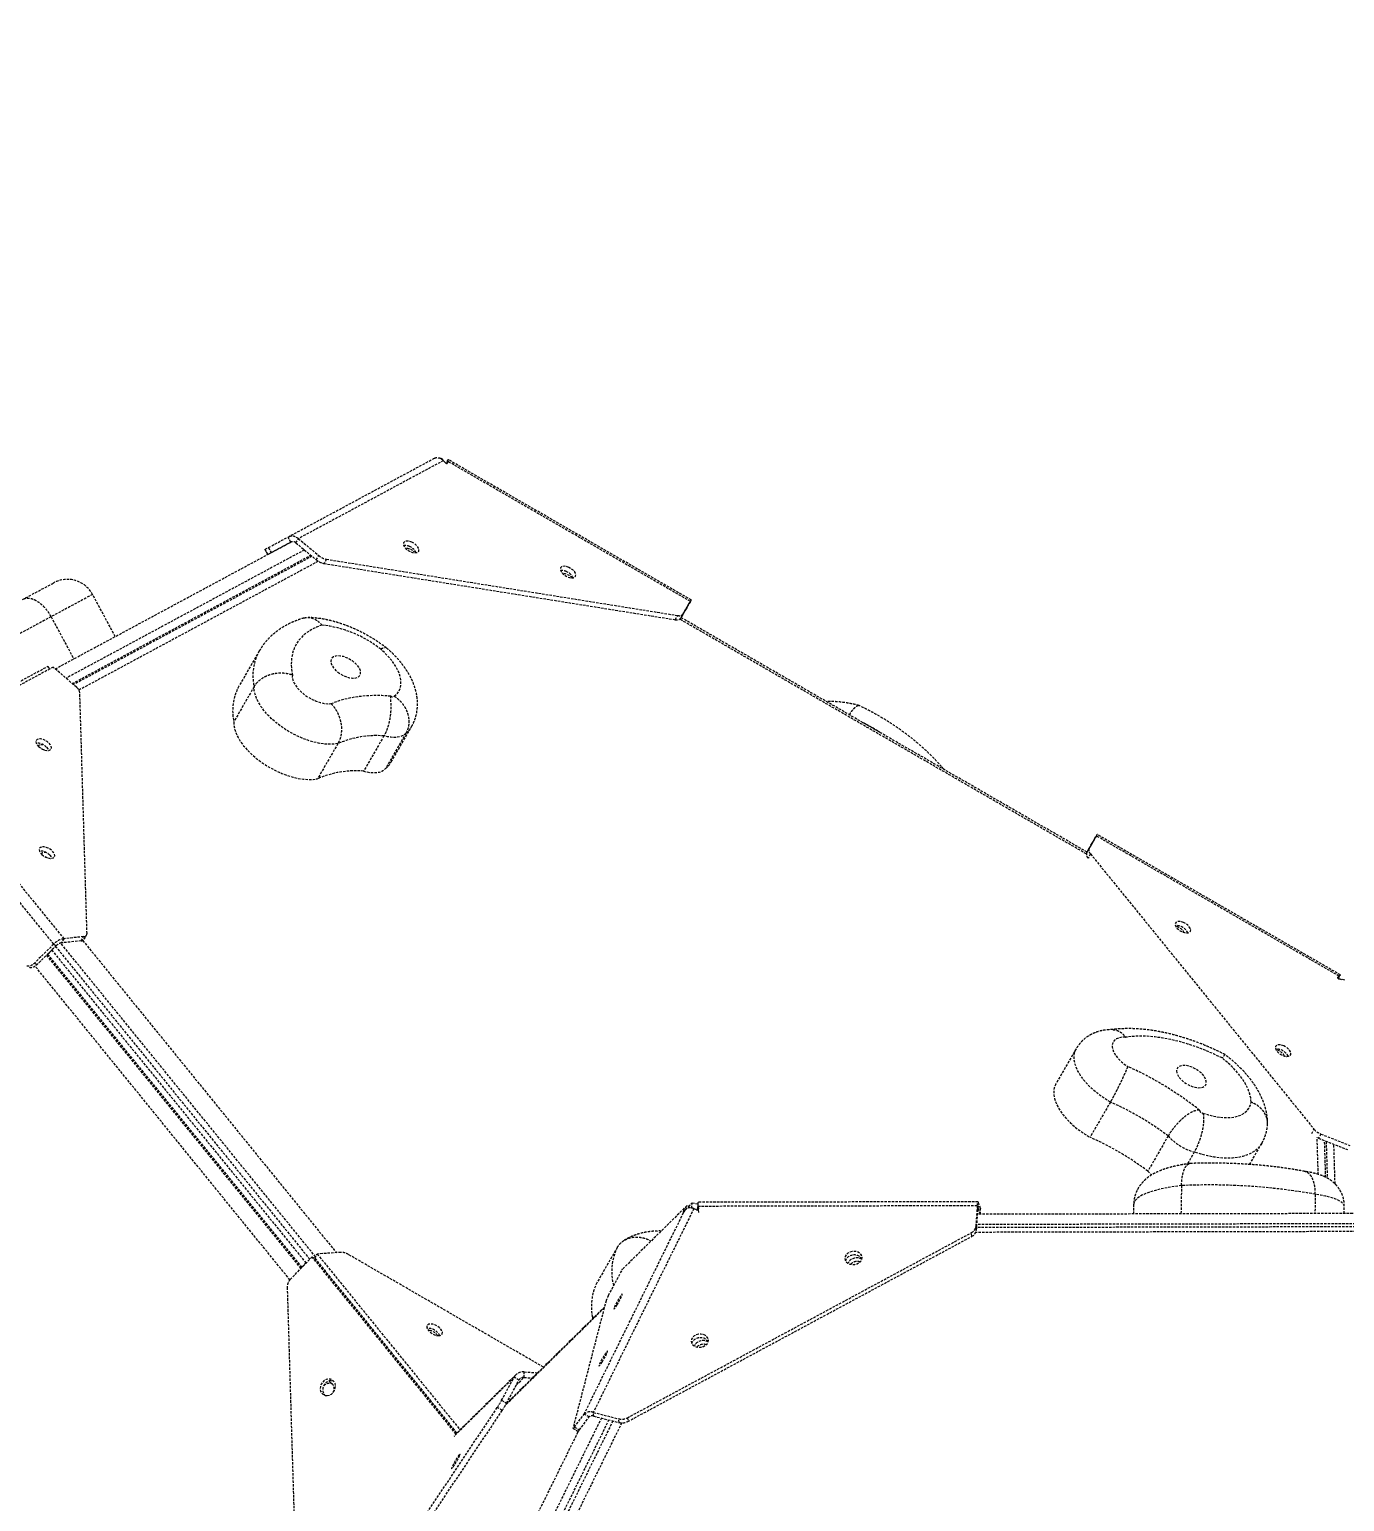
# Model space of a CAD drawing. Header units: millimetres. Extents: x -5934 to 4978, y -3536 to 3518.
# Drawn here: x 1272 to 1960, y 686 to 1455 of the extents above; entities that cross this region are included whole.
import ezdxf

# ---------------------------------------------------------------- set-up
doc = ezdxf.new("R2010")
doc.units = ezdxf.units.MM
doc.linetypes.add('HIDDEN', pattern=[1.905, 1.27, -0.635])
for name, color, linetype in [('DIKOM_ОБЪЕКТ', 7, 'Continuous'), ('DIKOM_РАЗМЕР_ЗОНА', 7, 'Continuous'), ('DIKOM_РАЗМЕР_ОБЪЕКТА', 7, 'Continuous')]:
    doc.layers.add(name, color=color, linetype=linetype)
doc.styles.add('style1', font='arialbd.ttf', dxfattribs={"width": 0.8})
doc.dimstyles.new('1-50', dxfattribs={"dimtxt": 300, "dimasz": 200, "dimexe": 100, "dimexo": 0, "dimgap": 100, "dimtad": 1, "dimtxsty": 'style1', "dimcen": 200, "dimclrd": 7, "dimclre": 7, "dimclrt": 7, "dimadec": 1, "dimazin": 2, "dimtfac": 1, "dimtmove": 0, "dimatfit": 2, "dimfxl": 0, "dimlwd": 25, "dimlwe": 18, "dimarcsym": 0})

# ---------------------------------------------------------------- blocks, each defined once
blk = doc.blocks.new('*D1')
at = {"layer": 'Defpoints', "color": 0, "transparency": 16777216}
for p in [(-1315.67, 1399.62), (-2761.53, -516.72), (2199.14, -516.72)]:
    blk.add_point(p, dxfattribs=at)
at = {"layer": 'DIKOM_РАЗМЕР_ОБЪЕКТА', "color": 7, "lineweight": 18, "transparency": 16777216}
for p, q in [((-1315.67, 1399.62), (-2861.53, 1399.62)), ((2199.14, -516.72), (-2861.53, -516.72))]:
    blk.add_line(p, q, dxfattribs=at)
at = {"layer": 'DIKOM_РАЗМЕР_ОБЪЕКТА', "color": 7, "lineweight": 25, "transparency": 16777216}
blk.add_line((-2761.53, 1199.62), (-2761.53, -316.72), dxfattribs=at)
at = {"layer": 'DIKOM_РАЗМЕР_ОБЪЕКТА', "color": 7, "transparency": 16777216}
for points in [[(-2794.86, 1199.62), (-2728.19, 1199.62), (-2761.53, 1399.62)], [(-2794.86, -316.72), (-2728.19, -316.72), (-2761.53, -516.72)]]:
    blk.add_solid(points, dxfattribs=at)
at = {"layer": 'DIKOM_РАЗМЕР_ОБЪЕКТА', "color": 7, "transparency": 16777216, "insert": (-3129.58, 684.6), "char_height": 300, "attachment_point": 5, "rotation": 90, "style": 'style1'}
blk.add_mtext('{\\fArial|b0|i0|c204|p34;\\H1.75x;1950}', dxfattribs=at)
blk = doc.blocks.new('*D2')
at = {"layer": 'Defpoints', "color": 0, "transparency": 16777216}
for p in [(-2311.07, 3518.49), (-5291.95, -2644.37), (2643.33, -2644.37)]:
    blk.add_point(p, dxfattribs=at)
at = {"layer": 'DIKOM_РАЗМЕР_ЗОНА', "color": 7, "lineweight": 18, "transparency": 16777216}
for p, q in [((-2311.07, 3518.49), (-5391.95, 3518.49)), ((2643.33, -2644.37), (-5391.95, -2644.37))]:
    blk.add_line(p, q, dxfattribs=at)
at = {"layer": 'DIKOM_РАЗМЕР_ЗОНА', "color": 7, "lineweight": 25, "transparency": 16777216}
blk.add_line((-5291.95, 3318.49), (-5291.95, -2444.37), dxfattribs=at)
at = {"layer": 'DIKOM_РАЗМЕР_ЗОНА', "color": 7, "transparency": 16777216}
for points in [[(-5325.28, 3318.49), (-5258.61, 3318.49), (-5291.95, 3518.49)], [(-5325.28, -2444.37), (-5258.61, -2444.37), (-5291.95, -2644.37)]]:
    blk.add_solid(points, dxfattribs=at)
at = {"layer": 'DIKOM_РАЗМЕР_ЗОНА', "color": 7, "transparency": 16777216, "insert": (-5660, 631.36), "char_height": 300, "attachment_point": 5, "rotation": 90, "style": 'style1'}
blk.add_mtext('{\\fArial|b0|i0|c204|p34;\\H1.75x;6150}', dxfattribs=at)
blk = doc.blocks.new('*D3')
at = {"layer": 'Defpoints', "color": 0, "transparency": 16777216}
for p in [(-4645.22, 715.38), (4976.69, 143.64), (4976.69, -3436.45)]:
    blk.add_point(p, dxfattribs=at)
at = {"layer": 'DIKOM_РАЗМЕР_ЗОНА', "color": 7, "lineweight": 18, "transparency": 16777216}
for p, q in [((-4645.22, 715.38), (-4645.22, -3536.45)), ((4976.69, 143.64), (4976.69, -3536.45))]:
    blk.add_line(p, q, dxfattribs=at)
at = {"layer": 'DIKOM_РАЗМЕР_ЗОНА', "color": 7, "lineweight": 25, "transparency": 16777216}
blk.add_line((-4445.22, -3436.45), (4776.69, -3436.45), dxfattribs=at)
at = {"layer": 'DIKOM_РАЗМЕР_ЗОНА', "color": 7, "transparency": 16777216}
for points in [[(-4445.22, -3403.11), (-4445.22, -3469.78), (-4645.22, -3436.45)], [(4776.69, -3403.11), (4776.69, -3469.78), (4976.69, -3436.45)]]:
    blk.add_solid(points, dxfattribs=at)
at = {"layer": 'DIKOM_РАЗМЕР_ЗОНА', "color": 7, "transparency": 16777216, "insert": (87.74, -3068.4), "char_height": 300, "attachment_point": 5, "style": 'style1'}
blk.add_mtext('{\\fArial|b0|i0|c204|p34;\\H1.75x;9600}', dxfattribs=at)

msp = doc.modelspace()

# ---------------------------------------------------------------- linework, layer by layer
at = {"layer": 'DIKOM_ОБЪЕКТ', "color": 7, "linetype": 'HIDDEN', "lineweight": 15}
for p, q in [((1407.274, 1189.92), (1483.136, 1230.734)), ((1488.531, 1229.87), (1412.669, 1189.056)), ((1483.137, 1230.734), (1484.602, 1231.522)), ((1484.754, 1231.24), (1484.602, 1231.522)), ((1487.037, 1230.889), (1487.385, 1231.077)), ((1487.234, 1230.815), (1487.385, 1231.077)), ((1487.385, 1231.077), (1488.531, 1229.871)), ((1489.542, 1228.807), (1488.531, 1229.87)), ((1490.977, 1230.436), (1489.888, 1228.55)), ((1490.171, 1228.431), (1490.793, 1229.508)), ((1490.555, 1228.46), (1490.652, 1228.629)), ((1490.793, 1229.508), (1490.652, 1228.629)), ((1617.711, 1156.226), (1490.793, 1229.508)), ((1618.16, 1157.002), (1490.957, 1230.448)), ((1285.506, 1120.979), (1408.916, 1187.38)), ((1397.058, 1184.422), (1407.274, 1189.92)), ((1398.479, 1181.78), (1408.696, 1187.278)), ((1408.696, 1187.278), (1407.274, 1189.92)), ((1411.393, 1186.846), (1412.669, 1189.056)), ((1411.393, 1186.846), (1422.039, 1178.009)), ((1412.669, 1189.056), (1423.315, 1180.219)), ((1415.839, 1183.156), (1291.177, 1116.081)), ((1294.417, 1113.282), (1419.159, 1180.4)), ((1419.814, 1179.856), (1295.056, 1112.73)), ((1396.665, 1180.803), (1395.243, 1183.445)), ((1395.249, 1183.433), (1395.243, 1183.445)), ((1395.249, 1183.433), (1396.67, 1180.791)), ((1396.67, 1180.791), (1396.665, 1180.803)), ((1397.058, 1184.422), (1398.479, 1181.78)), ((1422.039, 1178.009), (1423.315, 1180.219)), ((1427.385, 1178.301), (1426.109, 1176.091)), ((1427.385, 1178.301), (1611.093, 1148.887)), ((1423.119, 1177.241), (1297.906, 1109.87)), ((1426.109, 1176.091), (1609.817, 1146.677)), ((1316.904, 1137.873), (1305.059, 1159.888)), ((1617.711, 1156.226), (1613.941, 1149.698)), ((1613.942, 1149.696), (1617.712, 1156.226)), ((1617.711, 1156.226), (1616.436, 1154.016)), ((1617.712, 1156.226), (1616.436, 1154.016)), ((1283.359, 1148.212), (1295.204, 1126.197)), ((1609.817, 1146.677), (1611.093, 1148.887)), ((1616.436, 1154.016), (1612.665, 1147.488)), ((1613.941, 1149.698), (1612.665, 1147.488)), ((1825.211, 1025.184), (1612.843, 1147.795)), ((1612.844, 1147.794), (1616.436, 1154.016)), ((1612.844, 1147.794), (1613.942, 1149.696)), ((1824.84, 1024.191), (1612.168, 1146.977)), ((1392.218, 1130.32), (1381.584, 1111.903)), ((1205.608, 1081.394), (1281.69, 1122.317)), ((1284.473, 1121.871), (1208.391, 1080.948)), ((1281.69, 1122.317), (1282.501, 1120.81)), ((1296.555, 1111.435), (1284.473, 1121.871)), ((1389.529, 1111.649), (1378.896, 1093.232)), ((1302.13, 982.631), (1298.365, 1108.475)), ((1457.461, 1085.926), (1446.828, 1067.509)), ((1468.934, 1087.273), (1458.301, 1068.856)), ((1461.23, 1072.291), (1471.864, 1090.708)), ((1209.957, 1078.388), (1289.987, 979.878)), ((1277.061, 1081.061), (1276.556, 1080.618)), ((1433.367, 1081.91), (1422.734, 1063.493)), ((1284.703, 977.035), (1204.672, 1075.545)), ((1830.079, 1033.616), (1826.309, 1027.087)), ((1826.31, 1027.086), (1830.079, 1033.616)), ((1830.079, 1033.616), (1828.803, 1031.406)), ((1830.079, 1033.616), (1828.803, 1031.406)), ((1956.999, 960.336), (1830.079, 1033.616)), ((1957.731, 960.948), (1830.528, 1034.392)), ((1278.753, 1024.659), (1278.246, 1024.214)), ((1825.034, 1024.876), (1828.803, 1031.406)), ((1825.034, 1024.876), (1826.31, 1027.086)), ((1828.803, 1031.406), (1825.211, 1025.184)), ((1826.309, 1027.087), (1825.211, 1025.184)), ((1827.031, 1024.213), (1825.755, 1022.003)), ((1827.031, 1024.213), (1944.004, 880.234)), ((1828.803, 1031.406), (1828.804, 1031.406)), ((1289.987, 979.878), (1288.711, 977.668)), ((1299.06, 978.735), (1288.711, 977.668)), ((1300.337, 980.945), (1289.987, 979.878)), ((1299.06, 978.735), (1300.337, 980.945)), ((1299.911, 978.95), (1432.57, 815.683)), ((1300.66, 979.595), (1301.936, 981.805)), ((1284.703, 977.035), (1274.619, 967.11)), ((1286.069, 976.247), (1275.985, 966.321)), ((1280.924, 971.182), (1413.994, 807.409)), ((1414.517, 807.955), (1281.461, 971.711)), ((1281.55, 971.798), (1283.712, 973.925)), ((1414.604, 808.046), (1281.55, 971.799)), ((1283.711, 973.926), (1416.707, 810.244)), ((1284.703, 977.035), (1286.069, 976.247)), ((1285.68, 975.864), (1418.623, 812.247)), ((1421.707, 813.493), (1288.36, 977.607)), ((1274.619, 967.11), (1275.985, 966.321)), ((1408.291, 801.442), (1274.965, 965.53)), ((1956.21, 959.606), (1956.308, 959.775)), ((1956.308, 959.775), (1956.999, 960.336)), ((1956.373, 959.251), (1956.999, 960.336)), ((1956.616, 959.062), (1957.711, 960.96)), ((1957.017, 958.902), (1958.443, 958.559)), ((1957.017, 958.901), (1957.017, 958.902)), ((1960.062, 958.169), (1957.017, 958.901)), ((1819.542, 922.363), (1808.909, 903.946)), ((1837.408, 894.441), (1826.775, 876.024)), ((1942.734, 878.034), (1944.004, 880.234)), ((1947.545, 877.727), (1946.269, 875.517)), ((1947.545, 877.727), (1962.643, 871.807)), ((1867.64, 876.73), (1857.007, 858.313)), ((1910.269, 861.833), (1916.607, 872.811)), ((1946.141, 856.647), (1945.566, 875.841)), ((1946.269, 875.517), (1945.957, 875.646)), ((1946.269, 875.517), (1961.367, 869.598)), ((1950.059, 855.097), (1949.485, 874.257)), ((1950.283, 873.943), (1950.86, 854.694)), ((1954.954, 851.623), (1954.333, 872.356)), ((1881.287, 868.285), (1877.73, 862.124)), ((1874.61, 850.774), (1874.334, 835.973)), ((1615.878, 840.229), (1582.305, 807.163)), ((1614.198, 837.247), (1615.878, 840.229)), ((1617.813, 839.112), (1615.878, 840.229)), ((1616.658, 839.779), (1618.604, 841.695)), ((1618.553, 838.968), (1618.604, 841.695)), ((1618.604, 841.695), (1621.737, 841.303)), ((1621.651, 840.949), (1621.763, 838.722)), ((1621.682, 838.388), (1621.709, 839.797)), ((1767.782, 840.203), (1621.763, 839.9)), ((1621.763, 839.9), (1621.995, 838.693)), ((1621.926, 838.324), (1621.763, 839.9)), ((1768.169, 842.33), (1621.971, 842.027)), ((1767.782, 840.203), (1767.013, 829.251)), ((1767.782, 840.203), (1767.982, 838.267)), ((1768.115, 839.245), (1768.236, 839.245)), ((1768.29, 842.161), (1768.236, 839.245)), ((1769.434, 835.863), (1768.236, 839.245)), ((1769.488, 838.778), (1768.29, 842.161)), ((1849.6, 841.008), (1849.505, 835.921)), ((1944.613, 846.229), (1944.425, 836.122)), ((1959.702, 836.154), (1959.772, 839.938)), ((1562.185, 731.275), (1614.772, 837.823)), ((1619.548, 838.709), (1566.961, 732.161)), ((1614.772, 837.823), (1614.093, 836.844)), ((1614.323, 837.175), (1614.198, 837.247)), ((1620.907, 838.107), (1619.548, 838.709)), ((1619.716, 838.634), (1621.682, 838.388)), ((1622.195, 836.756), (1621.995, 838.693)), ((1767.982, 838.267), (1767.213, 827.314)), ((2011.794, 836.264), (1767.805, 835.747)), ((1769.434, 835.863), (1769.488, 838.778)), ((1769.451, 835.759), (1769.434, 835.863)), ((1769.451, 835.759), (1769.505, 838.674)), ((1769.488, 838.778), (1769.505, 838.674)), ((1584.818, 729.356), (1764.743, 826.157)), ((1585.017, 727.42), (1764.943, 824.22)), ((1764.943, 824.22), (1764.743, 826.157)), ((2011.643, 826.829), (1766.968, 826.31)), ((1767.013, 829.251), (1767.213, 827.314)), ((2011.343, 829.309), (1767.317, 828.792)), ((2011.42, 830.915), (1767.43, 830.399)), ((1579.483, 818.397), (1568.85, 799.98)), ((1408.433, 801.597), (1419.845, 813.524)), ((1416.65, 810.314), (1414.489, 808.186)), ((1495.079, 720.933), (1419.845, 813.524)), ((1419.845, 813.524), (1421.211, 812.735)), ((1495.482, 721.33), (1421.211, 812.735)), ((1421.295, 812.78), (1422.571, 814.991)), ((1421.295, 812.78), (1495.548, 721.396)), ((1434.918, 815.845), (1422.571, 814.991)), ((1422.571, 814.991), (1497.255, 723.076)), ((1540.851, 755.849), (1438.837, 814.75)), ((1700.389, 810.567), (1700.225, 810.164)), ((1574.908, 793.327), (1582.305, 807.163)), ((1406.833, 797.532), (1412.024, 624.285)), ((1572.644, 786.753), (1520.966, 735.881)), ((1572.781, 787.281), (1521.456, 736.757)), ((1573.629, 790.546), (1556.366, 724.082)), ((1619.987, 767.307), (1619.823, 766.905)), ((1525.494, 750.539), (1493.968, 719.503)), ((1526.46, 751.827), (1495.086, 720.941)), ((1519.02, 738.528), (1525.494, 750.539)), ((1521.607, 737.035), (1528.082, 749.045)), ((1528.082, 749.045), (1525.494, 750.539)), ((1526.727, 746.531), (1530.724, 750.466)), ((1530.724, 750.466), (1530.778, 753.382)), ((1530.724, 750.466), (1535.062, 750.15)), ((1530.778, 753.382), (1537.823, 752.868)), ((1436.662, 614.78), (1516.722, 734.677)), ((1439.249, 613.286), (1519.31, 733.183)), ((1519.31, 733.183), (1516.722, 734.677)), ((1519.02, 738.528), (1521.607, 737.035)), ((1566.961, 732.161), (1580.312, 728.805)), ((1567.161, 730.224), (1566.961, 732.161)), ((1571.197, 729.209), (1483.982, 552.487)), ((1487.874, 551.389), (1575.141, 728.218)), ((1577.203, 727.7), (1489.909, 550.815)), ((1581.814, 726.688), (1494.263, 549.285)), ((1556.363, 723.801), (1558.951, 722.307)), ((1557.069, 724.496), (1562.185, 731.275)), ((1557.069, 724.496), (1559.657, 723.002)), ((1559.657, 723.002), (1564.773, 729.781)), ((1564.773, 729.781), (1562.185, 731.275)), ((1567.161, 730.224), (1580.512, 726.868)), ((1580.512, 726.868), (1580.312, 728.805)), ((1584.818, 729.356), (1585.017, 727.42)), ((1475.799, 553.378), (1559.286, 722.547)), ((1494.982, 721.945), (1495.032, 722.031))]:
    msp.add_line(p, q, dxfattribs=at)
at = {"layer": 'DIKOM_ОБЪЕКТ', "color": 7, "linetype": 'HIDDEN', "lineweight": 15, "flags": 128}
for points in [[(1472.065, 1187.187), (1470.907, 1187.595), (1469.811, 1187.772), (1468.866, 1187.703), (1468.148, 1187.393), (1467.716, 1186.868), (1467.604, 1186.17), (1467.822, 1185.356), (1468.352, 1184.492), (1469.15, 1183.647), (1470.154, 1182.89), (1471.28, 1182.283), (1472.438, 1181.875), (1473.534, 1181.698), (1474.479, 1181.767), (1475.197, 1182.077), (1475.629, 1182.602), (1475.741, 1183.3), (1475.523, 1184.114), (1474.993, 1184.978), (1474.194, 1185.823), (1473.191, 1186.579), (1472.065, 1187.187)], [(1395.243, 1183.445), (1395.274, 1183.461), (1395.365, 1183.511), (1395.515, 1183.592), (1395.723, 1183.703), (1395.985, 1183.844), (1396.298, 1184.013), (1396.657, 1184.206), (1397.058, 1184.422)], [(1398.479, 1181.78), (1398.079, 1181.564), (1397.719, 1181.371), (1397.407, 1181.203), (1397.144, 1181.062), (1396.937, 1180.95), (1396.786, 1180.869), (1396.695, 1180.82), (1396.665, 1180.803)], [(1554.159, 1174.042), (1553.001, 1174.451), (1551.905, 1174.628), (1550.96, 1174.558), (1550.242, 1174.249), (1549.81, 1173.724), (1549.698, 1173.026), (1549.916, 1172.212), (1550.446, 1171.347), (1551.245, 1170.503), (1552.248, 1169.746), (1553.374, 1169.139), (1554.532, 1168.73), (1555.628, 1168.554), (1556.573, 1168.623), (1557.291, 1168.932), (1557.723, 1169.457), (1557.835, 1170.155), (1557.617, 1170.969), (1557.087, 1171.834), (1556.289, 1172.678), (1555.286, 1173.435), (1554.159, 1174.042)], [(1268.345, 1157.168), (1271.234, 1158.722), (1273.875, 1160.143), (1276.256, 1161.424), (1278.362, 1162.557), (1280.183, 1163.537), (1281.709, 1164.358), (1282.931, 1165.016), (1283.843, 1165.507), (1284.44, 1165.828), (1284.72, 1165.978), (1284.742, 1165.99)], [(1305.059, 1159.888), (1305.009, 1159.862), (1304.653, 1159.67), (1303.956, 1159.295), (1302.919, 1158.737), (1301.55, 1158), (1299.853, 1157.088), (1297.838, 1156.003), (1295.513, 1154.752), (1292.89, 1153.341), (1289.98, 1151.775), (1286.798, 1150.063), (1283.359, 1148.212)], [(1617.711, 1156.226), (1617.905, 1156.561), (1618.045, 1156.805), (1618.131, 1156.953), (1618.16, 1157.002), (1618.131, 1156.953), (1618.046, 1156.804), (1617.905, 1156.561), (1617.712, 1156.226)], [(1283.359, 1148.212), (1279.785, 1146.29), (1276.07, 1144.291), (1272.245, 1142.233), (1268.34, 1140.131), (1264.385, 1138.004), (1260.412, 1135.866), (1256.453, 1133.736), (1252.54, 1131.63), (1248.703, 1129.566), (1244.973, 1127.559), (1241.381, 1125.626), (1237.953, 1123.782)], [(1616.436, 1154.016), (1616.532, 1154.184), (1616.602, 1154.305), (1616.645, 1154.38), (1616.66, 1154.404), (1616.645, 1154.379), (1616.603, 1154.305), (1616.532, 1154.183), (1616.436, 1154.016)], [(1424.986, 1143.85), (1422.083, 1142.766), (1419.438, 1141.452), (1417.065, 1139.916), (1414.978, 1138.166), (1413.186, 1136.211), (1411.7, 1134.063), (1410.528, 1131.732), (1409.676, 1129.231), (1409.149, 1126.573), (1408.949, 1123.773), (1409.077, 1120.846), (1409.534, 1117.807)], [(1433.38, 1119.262), (1434.799, 1118.275), (1436.33, 1117.437), (1437.907, 1116.784), (1439.469, 1116.343), (1440.949, 1116.13), (1442.288, 1116.156), (1443.431, 1116.419), (1444.33, 1116.908), (1444.95, 1117.604), (1445.265, 1118.477), (1445.262, 1119.492), (1444.941, 1120.608), (1444.315, 1121.778), (1443.41, 1122.956), (1442.263, 1124.091), (1440.92, 1125.14), (1439.438, 1126.057), (1437.876, 1126.806), (1436.298, 1127.356), (1434.77, 1127.685), (1433.353, 1127.778), (1432.106, 1127.633), (1431.079, 1127.255), (1430.315, 1126.66), (1429.845, 1125.871), (1429.689, 1124.922), (1429.852, 1123.851), (1430.328, 1122.702), (1431.097, 1121.523), (1432.129, 1120.36), (1433.38, 1119.262)], [(1462.878, 1106.65), (1464.198, 1107.824), (1465.217, 1109.197), (1465.923, 1110.752), (1466.307, 1112.469), (1466.363, 1114.328), (1466.091, 1116.304), (1465.496, 1118.373), (1464.583, 1120.509), (1463.364, 1122.685), (1461.855, 1124.874), (1460.075, 1127.048), (1458.046, 1129.181), (1455.793, 1131.245)], [(1409.534, 1117.807), (1409.505, 1116.471), (1409.822, 1115.019), (1410.477, 1113.49), (1411.452, 1111.925), (1412.719, 1110.367), (1414.245, 1108.859), (1415.987, 1107.443), (1417.898, 1106.157), (1419.926, 1105.037), (1422.014, 1104.112), (1424.107, 1103.408), (1426.145, 1102.946), (1428.074, 1102.736), (1429.841, 1102.786)], [(1433.367, 1081.91), (1431.098, 1081.602), (1428.641, 1081.536), (1426.025, 1081.712), (1423.282, 1082.127), (1420.447, 1082.776), (1417.555, 1083.652), (1414.64, 1084.744), (1411.739, 1086.038), (1408.888, 1087.518), (1406.121, 1089.166), (1403.474, 1090.962), (1400.979, 1092.884), (1398.665, 1094.907), (1396.563, 1097.007), (1394.697, 1099.159), (1393.092, 1101.334), (1391.766, 1103.508), (1390.736, 1105.652), (1390.014, 1107.741), (1389.61, 1109.748), (1389.529, 1111.649)], [(1429.841, 1102.786), (1433.026, 1104.056), (1436.435, 1105.115), (1440.055, 1105.96), (1443.875, 1106.588), (1447.879, 1106.997), (1452.056, 1107.184), (1456.389, 1107.15), (1460.865, 1106.894)], [(1460.865, 1106.894), (1461.147, 1106.679), (1461.463, 1106.502), (1461.791, 1106.374), (1462.109, 1106.306), (1462.394, 1106.301), (1462.627, 1106.36), (1462.792, 1106.479), (1462.878, 1106.65)], [(1378.896, 1093.232), (1378.977, 1091.331), (1379.381, 1089.324), (1380.102, 1087.235), (1381.133, 1085.091), (1382.459, 1082.917), (1384.064, 1080.741), (1385.93, 1078.59), (1388.032, 1076.49), (1390.345, 1074.466), (1392.841, 1072.545), (1395.488, 1070.749), (1398.255, 1069.101), (1401.106, 1067.621), (1404.007, 1066.327), (1406.921, 1065.235), (1409.814, 1064.359), (1412.649, 1063.709), (1415.392, 1063.294), (1418.008, 1063.119), (1420.465, 1063.185), (1422.734, 1063.493)], [(1468.934, 1087.273), (1468.09, 1086.504), (1467.036, 1085.894), (1465.789, 1085.453), (1464.369, 1085.187), (1462.799, 1085.102), (1461.106, 1085.198), (1459.317, 1085.474), (1457.461, 1085.926)], [(1276.792, 1080.381), (1277.761, 1079.602), (1278.869, 1078.96), (1280.028, 1078.509), (1281.144, 1078.284), (1282.126, 1078.304), (1282.894, 1078.567), (1283.387, 1079.051), (1283.565, 1079.719), (1283.412, 1080.515), (1282.942, 1081.375), (1282.192, 1082.229), (1281.224, 1083.008), (1280.116, 1083.65), (1278.956, 1084.102), (1277.841, 1084.327), (1276.859, 1084.307), (1276.09, 1084.044), (1275.597, 1083.559), (1275.42, 1082.892), (1275.573, 1082.096), (1276.043, 1081.236), (1276.792, 1080.381)], [(1278.672, 1079.059), (1279.211, 1078.89), (1280.153, 1078.473)], [(1280.916, 1080.019), (1281.666, 1079.165), (1282.133, 1078.313)], [(1446.828, 1067.509), (1448.684, 1067.057), (1450.473, 1066.781), (1452.166, 1066.684), (1453.735, 1066.77), (1455.156, 1067.035), (1456.403, 1067.477), (1457.457, 1068.087), (1458.301, 1068.856)], [(1828.803, 1031.406), (1828.9, 1031.573), (1828.97, 1031.695), (1829.013, 1031.769), (1829.028, 1031.794), (1829.013, 1031.769), (1828.97, 1031.695), (1828.9, 1031.573), (1828.803, 1031.406)], [(1830.079, 1033.616), (1830.273, 1033.95), (1830.413, 1034.194), (1830.499, 1034.342), (1830.528, 1034.392), (1830.499, 1034.342), (1830.413, 1034.194), (1830.273, 1033.95), (1830.079, 1033.616)], [(1278.48, 1023.981), (1279.448, 1023.201), (1280.557, 1022.56), (1281.716, 1022.108), (1282.831, 1021.883), (1283.813, 1021.903), (1284.582, 1022.166), (1285.075, 1022.651), (1285.252, 1023.318), (1285.099, 1024.114), (1284.629, 1024.974), (1283.88, 1025.828), (1282.912, 1026.608), (1281.803, 1027.249), (1280.644, 1027.701), (1279.528, 1027.926), (1278.546, 1027.906), (1277.778, 1027.643), (1277.285, 1027.158), (1277.107, 1026.491), (1277.26, 1025.695), (1277.73, 1024.835), (1278.48, 1023.981)], [(1280.361, 1022.657), (1280.904, 1022.487), (1281.843, 1022.072)], [(1282.604, 1023.618), (1283.353, 1022.764), (1283.823, 1021.905)], [(1875.746, 988.368), (1874.588, 988.777), (1873.492, 988.954), (1872.547, 988.884), (1871.829, 988.575), (1871.397, 988.049), (1871.285, 987.351), (1871.503, 986.537), (1872.033, 985.673), (1872.832, 984.828), (1873.835, 984.071), (1874.961, 983.464), (1876.119, 983.056), (1877.215, 982.879), (1878.16, 982.948), (1878.878, 983.258), (1879.31, 983.783), (1879.422, 984.481), (1879.204, 985.295), (1878.674, 986.16), (1877.875, 987.005), (1876.872, 987.761), (1875.746, 988.368)], [(1845.418, 928.353), (1843.622, 928.345), (1842.028, 928.079), (1840.682, 927.561), (1839.619, 926.807), (1838.869, 925.837), (1838.452, 924.677), (1838.38, 923.359), (1838.655, 921.919), (1839.269, 920.397), (1840.205, 918.834), (1841.438, 917.273), (1842.934, 915.757), (1844.652, 914.327), (1846.545, 913.023)], [(1895.857, 917.508), (1891.42, 919.629), (1886.946, 921.554), (1882.46, 923.273), (1877.985, 924.777), (1873.547, 926.058), (1869.167, 927.108), (1864.871, 927.923), (1860.681, 928.498), (1856.619, 928.829), (1852.707, 928.915), (1848.967, 928.756), (1845.418, 928.353)], [(1928.171, 923.84), (1927.013, 924.248), (1925.917, 924.425), (1924.972, 924.356), (1924.254, 924.046), (1923.822, 923.521), (1923.71, 922.823), (1923.928, 922.009), (1924.458, 921.144), (1925.256, 920.299), (1926.26, 919.543), (1927.386, 918.936), (1928.544, 918.527), (1929.64, 918.35), (1930.585, 918.42), (1931.303, 918.73), (1931.735, 919.255), (1931.846, 919.953), (1931.629, 920.767), (1931.099, 921.631), (1930.3, 922.476), (1929.297, 923.233), (1928.171, 923.84)], [(1837.408, 894.441), (1834.656, 896.11), (1832.027, 897.923), (1829.553, 899.86), (1827.266, 901.895), (1825.194, 904.003), (1823.361, 906.159), (1821.791, 908.336), (1820.503, 910.507), (1819.513, 912.646), (1818.834, 914.725), (1818.472, 916.72), (1818.433, 918.606), (1818.718, 920.359), (1819.323, 921.958), (1819.536, 922.352)], [(1911.038, 894.476), (1910.829, 896.614), (1910.301, 898.851), (1909.46, 901.164), (1908.313, 903.53), (1906.872, 905.925), (1905.152, 908.326), (1903.169, 910.708), (1900.944, 913.048), (1898.499, 915.323), (1895.857, 917.508)], [(1872.005, 910.77), (1872.166, 909.7), (1872.64, 908.551), (1873.408, 907.371), (1874.438, 906.208), (1875.689, 905.11), (1877.107, 904.122), (1878.637, 903.283), (1880.215, 902.629), (1881.776, 902.187), (1883.257, 901.973), (1884.597, 901.998), (1885.741, 902.259), (1886.642, 902.747), (1887.264, 903.442), (1887.581, 904.314), (1887.579, 905.328), (1887.26, 906.444), (1886.635, 907.614), (1885.732, 908.791), (1884.586, 909.928), (1883.244, 910.976), (1881.762, 911.894), (1880.201, 912.644), (1878.623, 913.196), (1877.094, 913.525), (1875.676, 913.62), (1874.428, 913.477), (1873.4, 913.1), (1872.635, 912.506), (1872.163, 911.718), (1872.005, 910.77)], [(1808.909, 903.946), (1808.69, 903.54), (1808.085, 901.941), (1807.8, 900.188), (1807.839, 898.303), (1808.2, 896.308), (1808.88, 894.229), (1809.87, 892.09), (1811.158, 889.919), (1812.728, 887.742), (1814.561, 885.586), (1816.633, 883.477), (1818.92, 881.443), (1821.394, 879.506), (1824.023, 877.692), (1826.775, 876.024)], [(1885.823, 888.704), (1888.741, 887.755), (1891.612, 887.032), (1894.399, 886.544), (1897.068, 886.299), (1899.585, 886.298), (1901.919, 886.542), (1904.04, 887.027), (1905.922, 887.748), (1907.541, 888.696), (1908.877, 889.858), (1909.913, 891.221), (1910.637, 892.767), (1911.038, 894.476)], [(1916.61, 872.816), (1916.121, 872.038), (1914.799, 870.415), (1913.185, 868.988), (1911.292, 867.769), (1909.134, 866.769), (1906.73, 865.994), (1904.099, 865.452), (1901.262, 865.146), (1898.241, 865.08), (1895.062, 865.253), (1891.75, 865.664), (1888.332, 866.31), (1884.834, 867.187), (1881.287, 868.285)], [(1857.007, 858.313), (1858.328, 856.933), (1858.966, 856.337)], [(1874.61, 850.774), (1870.822, 850.265), (1867.269, 849.674), (1863.977, 849.007), (1860.973, 848.268), (1858.281, 847.464), (1855.922, 846.602), (1853.916, 845.687), (1852.278, 844.727), (1851.021, 843.73), (1850.156, 842.705), (1849.688, 841.658), (1849.6, 841.008)], [(1767.782, 840.203), (1767.83, 840.798), (1767.885, 841.308), (1767.946, 841.722), (1768.011, 842.034), (1768.079, 842.236), (1768.149, 842.326), (1768.22, 842.3), (1768.29, 842.161)], [(1767.982, 838.267), (1768.006, 838.564), (1768.033, 838.819), (1768.063, 839.026), (1768.096, 839.182), (1768.13, 839.283), (1768.165, 839.328), (1768.201, 839.315), (1768.236, 839.245)], [(1959.772, 839.938), (1959.694, 840.469), (1959.28, 841.228), (1958.515, 841.977), (1957.407, 842.708), (1955.971, 843.411), (1954.225, 844.078), (1952.189, 844.7), (1949.889, 845.271), (1947.353, 845.783), (1944.613, 846.229)], [(1702.406, 816.32), (1701.18, 815.99), (1700.106, 815.415), (1699.271, 814.639), (1698.742, 813.727), (1698.562, 812.753), (1698.746, 811.794), (1699.279, 810.929), (1700.117, 810.228), (1701.194, 809.748), (1702.421, 809.528), (1703.699, 809.584), (1704.924, 809.914), (1705.998, 810.49), (1706.833, 811.265), (1707.362, 812.177), (1707.542, 813.152), (1707.358, 814.11), (1706.825, 814.975), (1705.987, 815.676), (1704.91, 816.156), (1703.684, 816.377), (1702.406, 816.32)], [(1579.26, 788.311), (1579.902, 789.359), (1580.543, 790.468), (1581.13, 791.549), (1581.616, 792.514), (1581.961, 793.285), (1582.137, 793.8), (1582.131, 794.017), (1581.942, 793.918), (1581.587, 793.511), (1581.093, 792.83), (1580.501, 791.929), (1579.859, 790.881), (1579.218, 789.772), (1578.631, 788.691), (1578.145, 787.726), (1577.8, 786.955), (1577.624, 786.44), (1577.63, 786.223), (1577.818, 786.322), (1578.174, 786.729), (1578.668, 787.41), (1579.26, 788.311)], [(1486.031, 772.298), (1486.936, 772.416), (1487.6, 772.771), (1487.971, 773.335), (1488.016, 774.061), (1487.734, 774.89), (1487.146, 775.756), (1486.3, 776.589), (1485.266, 777.32), (1484.126, 777.891), (1482.973, 778.255), (1481.9, 778.383), (1480.995, 778.265), (1480.33, 777.91), (1479.96, 777.346), (1479.914, 776.62), (1480.197, 775.791), (1480.785, 774.925), (1481.63, 774.092), (1482.665, 773.361), (1483.805, 772.79), (1484.958, 772.426), (1486.031, 772.298)], [(1622.001, 773.062), (1620.776, 772.732), (1619.702, 772.157), (1618.866, 771.381), (1618.338, 770.469), (1618.158, 769.495), (1618.342, 768.536), (1618.875, 767.671), (1619.713, 766.971), (1620.789, 766.49), (1622.016, 766.27), (1623.294, 766.327), (1624.52, 766.656), (1625.594, 767.232), (1626.429, 768.007), (1626.958, 768.919), (1627.138, 769.894), (1626.954, 770.853), (1626.421, 771.717), (1625.582, 772.418), (1624.506, 772.898), (1623.279, 773.119), (1622.001, 773.062)], [(1571.523, 758.524), (1572.165, 759.571), (1572.806, 760.68), (1573.393, 761.761), (1573.879, 762.726), (1574.224, 763.498), (1574.4, 764.013), (1574.394, 764.229), (1574.205, 764.13), (1573.85, 763.723), (1573.356, 763.042), (1572.764, 762.141), (1572.122, 761.094), (1571.481, 759.984), (1570.894, 758.903), (1570.408, 757.938), (1570.063, 757.167), (1569.887, 756.652), (1569.893, 756.436), (1570.082, 756.535), (1570.437, 756.941), (1570.931, 757.623), (1571.523, 758.524)], [(1427.748, 740.942), (1428.887, 741.186), (1429.96, 741.761), (1430.881, 742.621), (1431.576, 743.696), (1431.988, 744.9), (1432.084, 746.133), (1431.856, 747.298), (1431.322, 748.299), (1430.526, 749.054), (1429.532, 749.504), (1428.421, 749.612), (1427.282, 749.368), (1426.209, 748.793), (1425.287, 747.932), (1424.593, 746.857), (1424.181, 745.654), (1424.085, 744.42), (1424.313, 743.256), (1424.847, 742.255), (1425.643, 741.499), (1426.637, 741.049), (1427.748, 740.942)], [(1429.787, 748.823), (1430.898, 748.716), (1430.981, 748.692)], [(1556.366, 724.082), (1556.336, 723.928), (1556.341, 723.832), (1556.381, 723.795), (1556.455, 723.819), (1556.563, 723.903), (1556.702, 724.045), (1556.872, 724.243), (1557.069, 724.496)], [(1496.946, 709.345), (1497.226, 710.02), (1497.33, 710.419), (1497.25, 710.51), (1496.992, 710.286), (1496.577, 709.764), (1496.038, 708.987), (1495.42, 708.018), (1494.772, 706.935), (1494.147, 705.826), (1493.595, 704.782), (1493.162, 703.885), (1492.881, 703.21), (1492.777, 702.811), (1492.857, 702.72), (1493.115, 702.944), (1493.531, 703.466), (1494.069, 704.243), (1494.688, 705.212), (1495.336, 706.295), (1495.961, 707.404), (1496.512, 708.449), (1496.946, 709.345)]]:
    msp.add_lwpolyline(points, dxfattribs=at)
at = {"layer": 'DIKOM_ОБЪЕКТ', "color": 7, "linetype": 'HIDDEN', "lineweight": 15}
for centre, radius, start, end in [((1409.334, 1185.503), 4.874, 46.812506, 115.001881), ((1409.725, 1185.07), 2.437, 46.811297, 115.00309), ((1468.326, 1180.016), 5.539, 63.596091, 95.941551), ((1427.718, 1184.779), 8.836, 230.008211, 259.509933), ((1428.993, 1186.988), 8.835, 230.006837, 259.511307), ((1468.686, 1176.633), 7.313, 43.833241, 88.825038), ((1468.625, 1179.082), 6.279, 24.995279, 69.839157), ((1550.42, 1166.871), 5.539, 63.596602, 95.937597), ((1550.781, 1163.494), 7.31, 43.796095, 88.847557), ((1550.721, 1165.94), 6.277, 24.941234, 69.845696), ((1291.85, 1152.781), 15, 28.282526, 118.282526), ((1610.63, 1149.23), 2.679, 252.342206, 319.443581), ((1611.905, 1151.44), 2.679, 252.34521, 319.442182), ((1418.698, 1084.535), 59.647, 51.544327, 83.948642), ((1415.589, 1117.426), 26.693, 151.12241, 192.49887), ((1293.857, 1107.752), 4.565, 9.111143, 53.778381), ((1405.744, 1098.896), 27.438, 151.701743, 191.911464), ((1453.499, 1035.413), 50.668, 85.515309, 113.411988), ((1460.995, 1097.011), 12.564, 309.190234, 329.889335), ((1634.135, 954.231), 157.081, 57.992793, 62.007207), ((1276.057, 1075.427), 6.686, 43.382502, 94.166831), ((1278.424, 1077.77), 3.562, 76.948154, 112.498868), ((1450.362, 1078.594), 12.564, 309.190245, 329.888225), ((1442.866, 1016.996), 50.668, 85.515169, 113.412128), ((1277.743, 1019.024), 6.688, 43.390303, 94.141834), ((1280.115, 1021.368), 3.561, 76.976539, 112.497968), ((1827.56, 1023.983), 2.68, 160.551908, 227.647292), ((1828.836, 1026.193), 2.679, 160.54889, 227.650311), ((1871.864, 979.872), 6.848, 26.397202, 93.600094), ((1869.87, 979.333), 7.258, 30.918443, 76.416089), ((1291.693, 970.375), 9.655, 100.174893, 136.382768), ((1289.564, 972.917), 4.827, 100.174326, 136.38382), ((1299.035, 980.699), 1.965, 270.746326, 325.805973), ((1300.418, 982.655), 1.713, 267.274971, 359.184237), ((1271.228, 970.349), 4.69, 262.91138, 316.310554), ((1272.593, 969.56), 4.69, 262.91138, 316.310554), ((1924.286, 915.339), 6.852, 26.482201, 93.562), ((1922.299, 914.812), 7.254, 30.849319, 76.469091), ((1774.572, 752.474), 175.943, 51.514514, 65.853468), ((1778.109, 758.558), 148.258, 52.851339, 66.423474), ((1885.883, 890.558), 1.855, 191.224252, 268.139041), ((1950.707, 885.949), 8.809, 220.45605, 248.966226), ((1767.471, 740.132), 148.269, 52.851814, 66.422999), ((1889.33, 896.531), 29.369, 222.392843, 254.105261), ((1889.316, 535.964), 315.153, 79.894562, 92.674642), ((1763.058, 829.773), 3.99, 294.984412, 352.470687), ((1763.258, 827.837), 3.99, 294.984064, 352.471034), ((1604.994, 805.843), 28.433, 153.798355, 195.348627), ((1434.996, 808.564), 7.282, 58.162779, 90.612568), ((1702.958, 810.03), 4.367, 94.631428, 159.761059), ((1704.791, 807.821), 5.188, 59.735177, 148.040863), ((1704.942, 806.08), 4.99, 72.593697, 133.982621), ((1703.648, 810.003), 4.503, 32.567098, 103.390467), ((1412.547, 797.63), 5.715, 136.047701, 180.983907), ((1593.955, 787.546), 28.015, 153.652796, 192.984485), ((1589.679, 784.85), 17.03, 150.151323, 160.463058), ((1480.471, 769.286), 6.856, 26.507613, 93.628887), ((1479.975, 768.441), 6.759, 35.148279, 84.800575), ((1622.554, 766.773), 4.367, 94.631524, 159.760962), ((1623.244, 766.745), 4.503, 32.567098, 103.390467), ((1624.389, 764.56), 5.188, 59.769441, 148.039937), ((1624.54, 762.819), 4.99, 72.642084, 133.951619), ((1430.189, 744.108), 4.732, 94.882908, 219.731603), ((1428.818, 743.749), 3.635, 59.19888, 144.193284), ((1427.503, 744.59), 3.879, 327.548064, 79.25351), ((1530.317, 747.907), 5.494, 85.17969, 151.380505), ((1530.493, 747.729), 2.747, 85.180344, 151.380147), ((1474.79, 762.299), 50.212, 326.625907, 331.744638), ((1477.378, 760.805), 50.212, 326.625905, 331.744641), ((1565.284, 727.882), 4.595, 68.59632, 132.406802), ((1566.322, 728.085), 2.297, 68.596008, 132.407113), ((1581.838, 735.014), 6.395, 256.192995, 297.770774), ((1582.038, 733.078), 6.395, 256.19331, 297.770403), ((1558.369, 723.604), 1.421, 294.162818, 334.963022)]:
    msp.add_arc(centre, radius, start, end, dxfattribs=at)
for centre, major_axis, ratio, start_param, end_param in [((1489.957, 1229.03), (0.638, -0.532), 0.5392763, 4.4986912, 6.5930863), ((1957.003, 959.373), (0.78, -0.287), 0.5393291, 2.8316281, 4.9260232), ((1614.382, 837.428), (0.472, 0.798), 0.0738966, 1.8424739, 3.936869), ((1621.195, 838.691), (0.779, -0.284), 0.7830754, 4.6270465, 6.7214416)]:
    msp.add_ellipse(centre, major_axis=major_axis, ratio=ratio, start_param=start_param, end_param=end_param, dxfattribs=at)
for points, knots in [([(1488.531, 1229.87), (1488.105, 1230.227), (1487.326, 1230.881), (1485.972, 1231.302), (1484.542, 1231.327), (1483.629, 1230.942), (1483.136, 1230.734)], [0, 0, 0, 0, 0.2731871, 0.5000143, 0.7303981, 1, 1, 1, 1]), ([(1490.977, 1230.437), (1490.977, 1230.437), (1490.977, 1230.437), (1490.963, 1230.3), (1490.853, 1229.785), (1490.793, 1229.508)], [0, 0, 0, 0, 0.0000537, 0.4608048, 1, 1, 1, 1]), ([(1283.359, 1148.212), (1282.947, 1148.927), (1282.112, 1150.378), (1280.62, 1152.334), (1278.988, 1154.078), (1277.269, 1155.524), (1275.485, 1156.659), (1273.714, 1157.434), (1271.975, 1157.839), (1270.135, 1157.858), (1268.962, 1157.499), (1268.352, 1157.171), (1268.345, 1157.168)], [0, 0, 0, 0, 0.1043108, 0.2116559, 0.3159645, 0.4232782, 0.5279859, 0.6356762, 0.7413924, 0.8501003, 0.9982845, 1, 1, 1, 1]), ([(1415.687, 1147.573), (1415.18, 1147.428), (1413.412, 1146.926), (1410.509, 1145.857), (1407.073, 1144.28), (1403.889, 1142.449), (1400.973, 1140.394), (1398.335, 1138.133), (1395.986, 1135.679), (1393.917, 1133.087), (1392.778, 1131.228), (1392.218, 1130.315)], [0, 0, 0, 0, 0.0513648, 0.17921974, 0.30507152, 0.42792107, 0.54769408, 0.66459655, 0.77902186, 0.89148985, 1, 1, 1, 1]), ([(1415.694, 1147.551), (1415.803, 1147.592), (1416.455, 1147.842), (1417.744, 1147.901), (1419.492, 1147.699), (1421.24, 1147.038), (1423.115, 1145.857), (1424.335, 1144.655), (1424.979, 1143.859), (1424.986, 1143.85)], [0, 0, 0, 0, 0.0348705, 0.2100981, 0.3903145, 0.5672279, 0.7491486, 0.9971302, 1, 1, 1, 1]), ([(1458.849, 1131.853), (1458.419, 1132.185), (1456.955, 1133.315), (1454.348, 1135.142), (1451.001, 1137.273), (1447.549, 1139.238), (1444.014, 1141.033), (1440.41, 1142.646), (1436.753, 1144.068), (1433.057, 1145.288), (1429.335, 1146.294), (1425.599, 1147.075), (1421.865, 1147.606), (1419.296, 1147.815), (1417.976, 1147.846), (1417.88, 1147.849)], [0, 0, 0, 0, 0.0356982, 0.1216838, 0.2074528, 0.2931482, 0.3789162, 0.4648672, 0.5511623, 0.637963, 0.7254292, 0.8137061, 0.9028936, 0.9929947, 1, 1, 1, 1]), ([(1458.869, 1131.815), (1458.855, 1131.836), (1458.724, 1132.037), (1458.215, 1132.109), (1457.265, 1131.987), (1456.364, 1131.573), (1455.807, 1131.252), (1455.793, 1131.245)], [0, 0, 0, 0, 0.0337611, 0.320955, 0.6164627, 0.9908924, 1, 1, 1, 1]), ([(1471.844, 1090.718), (1471.925, 1090.845), (1472.491, 1091.726), (1473.274, 1093.511), (1474.161, 1096.035), (1474.729, 1098.647), (1475.014, 1101.313), (1475.012, 1104.024), (1474.725, 1106.775), (1474.152, 1109.561), (1473.286, 1112.379), (1472.121, 1115.222), (1470.655, 1118.074), (1468.894, 1120.91), (1466.857, 1123.694), (1464.574, 1126.394), (1462.074, 1128.98), (1460.135, 1130.771), (1459.041, 1131.696), (1458.882, 1131.83)], [0, 0, 0, 0, 0.0098228, 0.0686321, 0.1270221, 0.1853715, 0.2441139, 0.3037031, 0.3646025, 0.4272592, 0.4920477, 0.5591603, 0.628495, 0.6995919, 0.7717415, 0.8441259, 0.9162151, 0.9878283, 1, 1, 1, 1]), ([(1389.529, 1111.649), (1389.918, 1112.248), (1390.707, 1113.462), (1392.336, 1115.053), (1394.258, 1116.434), (1396.419, 1117.53), (1398.788, 1118.331), (1401.26, 1118.798), (1403.808, 1118.925), (1406.595, 1118.68), (1408.495, 1118.189), (1409.518, 1117.812), (1409.534, 1117.807)], [0, 0, 0, 0, 0.1053866, 0.2138298, 0.3192162, 0.4276515, 0.5331378, 0.6416653, 0.7474226, 0.8562222, 0.9978493, 1, 1, 1, 1]), ([(1429.841, 1102.786), (1429.852, 1102.775), (1430.579, 1102.025), (1431.759, 1100.56), (1433.148, 1098.171), (1434.132, 1095.853), (1434.829, 1093.402), (1435.204, 1090.929), (1435.252, 1088.454), (1434.962, 1086.098), (1434.36, 1083.857), (1433.701, 1082.565), (1433.367, 1081.91)], [0, 0, 0, 0, 0.0020436, 0.145148, 0.2509381, 0.3597587, 0.465085, 0.5734336, 0.6785538, 0.7867075, 0.8918283, 1, 1, 1, 1]), ([(1460.865, 1106.894), (1460.864, 1106.89), (1460.798, 1106.539), (1460.825, 1105.697), (1460.939, 1104.11), (1461.044, 1102.134), (1461.04, 1099.827), (1460.88, 1097.379), (1460.55, 1094.911), (1460.036, 1092.441), (1459.348, 1090.092), (1458.495, 1087.86), (1457.809, 1086.577), (1457.461, 1085.926)], [0, 0, 0, 0, 0.0010803, 0.0812574, 0.1643755, 0.2682246, 0.3751129, 0.4780715, 0.583957, 0.6864872, 0.7919591, 0.8944902, 1, 1, 1, 1]), ([(1462.878, 1106.65), (1462.889, 1106.643), (1463.853, 1106.062), (1465.396, 1104.825), (1467.252, 1102.725), (1468.613, 1100.623), (1469.64, 1098.358), (1470.288, 1096.036), (1470.553, 1093.68), (1470.417, 1091.405), (1469.912, 1089.215), (1469.263, 1087.926), (1468.934, 1087.273)], [0, 0, 0, 0, 0.0016818, 0.1432319, 0.24886389, 0.35755726, 0.46311727, 0.57173379, 0.67726929, 0.78586669, 0.89140112, 1, 1, 1, 1]), ([(1705.988, 1101.777), (1705.683, 1101.861), (1704.129, 1102.291), (1701.325, 1102.904), (1697.586, 1103.519), (1693.865, 1103.849), (1690.999, 1103.956), (1689.405, 1103.844), (1689.016, 1103.817)], [0, 0, 0, 0, 0.0527413, 0.268412, 0.4861467, 0.7061499, 0.9281292, 1, 1, 1, 1]), ([(1700.929, 1096.938), (1701.194, 1097.377), (1701.82, 1098.415), (1702.774, 1099.698), (1703.767, 1100.805), (1704.667, 1101.515), (1705.425, 1101.865), (1705.809, 1101.785), (1705.981, 1101.75)], [0, 0, 0, 0, 0.1340561, 0.3169019, 0.4945744, 0.6773646, 0.8557142, 1, 1, 1, 1]), ([(1750.326, 1068.419), (1750.008, 1068.808), (1748.707, 1070.397), (1746.196, 1073.114), (1742.812, 1076.555), (1739.226, 1079.892), (1735.475, 1083.122), (1731.566, 1086.236), (1727.517, 1089.226), (1723.339, 1092.081), (1719.049, 1094.795), (1714.659, 1097.355), (1710.361, 1099.678), (1707.504, 1101.064), (1706.163, 1101.715)], [0, 0, 0, 0, 0.0292386, 0.1195373, 0.2095109, 0.2991724, 0.3885533, 0.477694, 0.5666421, 0.6554463, 0.7441574, 0.8328261, 0.9215039, 1, 1, 1, 1]), ([(1956.999, 960.336), (1957.215, 960.534), (1957.609, 960.897), (1957.679, 960.94), (1957.711, 960.96)], [0, 0, 0, 0, 0.54638413, 1, 1, 1, 1]), ([(1838.74, 932.318), (1838.658, 932.322), (1837.671, 932.369), (1835.825, 932.263), (1833.253, 931.912), (1830.821, 931.29), (1828.535, 930.428), (1826.407, 929.331), (1824.452, 928.009), (1822.619, 926.432), (1820.998, 924.581), (1819.955, 923.175), (1819.561, 922.383), (1819.537, 922.336)], [0, 0, 0, 0, 0.0108669, 0.1299853, 0.244822, 0.3556258, 0.4631067, 0.5680658, 0.6712106, 0.7731241, 0.8843629, 0.9930976, 1, 1, 1, 1]), ([(1897.493, 919.203), (1897.116, 919.398), (1895.237, 920.372), (1891.811, 922.006), (1887.205, 924.027), (1882.561, 925.857), (1877.895, 927.496), (1873.22, 928.933), (1868.551, 930.163), (1863.9, 931.177), (1859.28, 931.967), (1854.706, 932.523), (1850.19, 932.84), (1845.753, 932.898), (1841.775, 932.74), (1839.33, 932.446), (1838.291, 932.321)], [0, 0, 0, 0, 0.0190295, 0.0946831, 0.1704317, 0.2463189, 0.3223909, 0.3986942, 0.4752733, 0.5521716, 0.6294233, 0.7070506, 0.7850501, 0.8633807, 0.9419405, 1, 1, 1, 1]), ([(1838.74, 932.322), (1839.3, 932.271), (1840.412, 932.169), (1842.05, 931.479), (1843.761, 930.308), (1844.85, 929.126), (1845.41, 928.364), (1845.418, 928.353)], [0, 0, 0, 0, 0.2300627, 0.4572947, 0.6910687, 0.9953775, 1, 1, 1, 1]), ([(1897.489, 919.194), (1897.435, 919.191), (1897.32, 919.184), (1896.809, 918.678), (1896.249, 918.006), (1895.862, 917.514), (1895.857, 917.508)], [0, 0, 0, 0, 0.2724838, 0.5783002, 0.9951819, 1, 1, 1, 1]), ([(1919.651, 883.2), (1919.641, 883.813), (1919.617, 885.406), (1919.295, 887.988), (1918.665, 890.952), (1917.729, 893.952), (1916.493, 896.984), (1914.951, 900.027), (1913.116, 903.057), (1911.005, 906.04), (1908.645, 908.947), (1906.066, 911.755), (1903.29, 914.443), (1900.442, 916.938), (1898.449, 918.472), (1897.503, 919.2)], [0, 0, 0, 0, 0.0451111, 0.1172747, 0.1910846, 0.267351, 0.3461073, 0.4270823, 0.5097, 0.5932302, 0.6769058, 0.7602658, 0.8431393, 0.9255021, 1, 1, 1, 1]), ([(1846.545, 913.023), (1846.542, 913.015), (1846.303, 912.46), (1845.81, 911.32), (1844.934, 909.355), (1844.031, 907.379), (1843.02, 905.229), (1841.944, 903.006), (1840.807, 900.733), (1839.661, 898.52), (1838.506, 896.37), (1837.778, 895.09), (1837.408, 894.441)], [0, 0, 0, 0, 0.0020449, 0.1451481, 0.2509374, 0.3597575, 0.4650835, 0.5734337, 0.6785531, 0.7867065, 0.8918281, 1, 1, 1, 1]), ([(1919.588, 882.101), (1919.627, 882.72), (1919.712, 884.041), (1919.317, 886.04), (1918.528, 888.043), (1917.343, 889.899), (1915.789, 891.587), (1913.75, 893.174), (1912.064, 894.059), (1911.062, 894.466), (1911.038, 894.476)], [0, 0, 0, 0, 0.1238335, 0.2641507, 0.4005418, 0.540885, 0.677346, 0.8177606, 0.9956743, 1, 1, 1, 1]), ([(1884.064, 890.197), (1884.057, 890.197), (1883.525, 890.237), (1882.507, 890.13), (1880.887, 889.631), (1879.104, 888.754), (1877.199, 887.502), (1875.306, 885.986), (1873.497, 884.295), (1871.771, 882.453), (1870.203, 880.553), (1868.781, 878.61), (1868.024, 877.363), (1867.64, 876.73)], [0, 0, 0, 0, 0.0010792, 0.0812559, 0.1643758, 0.2682231, 0.3751109, 0.4780716, 0.5839563, 0.6864859, 0.7919587, 0.8944891, 1, 1, 1, 1]), ([(1885.823, 888.704), (1885.826, 888.696), (1886.056, 887.971), (1886.23, 886.575), (1886.207, 884.284), (1885.974, 882.041), (1885.55, 879.653), (1884.957, 877.229), (1884.207, 874.793), (1883.335, 872.461), (1882.354, 870.234), (1881.646, 868.941), (1881.287, 868.285)], [0, 0, 0, 0, 0.0016803, 0.1432316, 0.2488635, 0.3575554, 0.4631178, 0.5717337, 0.6772705, 0.7858681, 0.8914043, 1, 1, 1, 1]), ([(1916.578, 872.841), (1916.794, 873.197), (1917.473, 874.32), (1918.316, 876.363), (1919.102, 878.917), (1919.47, 880.848), (1919.581, 881.914), (1919.6, 882.1)], [0, 0, 0, 0, 0.1268415, 0.3996708, 0.670949, 0.9426423, 1, 1, 1, 1]), ([(1879.07, 862.321), (1879.009, 862.314), (1877.809, 862.163), (1875.544, 861.81), (1872.324, 861.21), (1869.18, 860.477), (1866.054, 859.571), (1863.155, 858.507), (1860.596, 857.311), (1858.461, 856.068), (1856.615, 854.742), (1854.977, 853.293), (1853.524, 851.697), (1852.263, 849.945), (1851.216, 848.045), (1850.4, 846.018), (1849.853, 843.831), (1849.592, 842.139), (1849.622, 841.174), (1849.627, 841.007)], [0, 0, 0, 0, 0.0041817, 0.0821168, 0.1616409, 0.2440355, 0.3308032, 0.424172, 0.5022447, 0.5685031, 0.6278702, 0.6829954, 0.7355407, 0.786539, 0.8366036, 0.8861045, 0.9352825, 0.9887992, 1, 1, 1, 1]), ([(1874.61, 850.774), (1874.64, 851.567), (1874.701, 853.175), (1874.991, 855.389), (1875.423, 857.404), (1875.991, 859.119), (1876.688, 860.524), (1877.486, 861.54), (1878.291, 862.16), (1878.841, 862.244), (1879.076, 862.28)], [0, 0, 0, 0, 0.1271411, 0.2579804, 0.3851187, 0.5159201, 0.6435473, 0.7748052, 0.9036599, 1, 1, 1, 1]), ([(1939.154, 858.153), (1938.688, 858.246), (1936.851, 858.611), (1933.53, 859.196), (1929.147, 859.877), (1924.649, 860.478), (1920.054, 861.003), (1915.376, 861.452), (1910.628, 861.824), (1905.826, 862.119), (1900.988, 862.337), (1896.13, 862.477), (1891.268, 862.539), (1886.426, 862.52), (1882.426, 862.451), (1880.069, 862.362), (1879.293, 862.332)], [0, 0, 0, 0, 0.0271651, 0.1071386, 0.1864128, 0.2650799, 0.3432855, 0.4211385, 0.4987287, 0.576126, 0.6533928, 0.7305817, 0.8077424, 0.8849166, 0.9621419, 1, 1, 1, 1]), ([(1959.772, 839.954), (1959.755, 840.697), (1959.721, 842.16), (1959.291, 844.286), (1958.623, 846.276), (1957.725, 848.108), (1956.639, 849.77), (1955.393, 851.254), (1954.017, 852.563), (1952.528, 853.703), (1950.926, 854.696), (1949.171, 855.572), (1947.163, 856.368), (1944.79, 857.097), (1942.215, 857.678), (1940.181, 858.028), (1939.113, 858.166), (1938.9, 858.194)], [0, 0, 0, 0, 0.0682924, 0.1345765, 0.1989817, 0.2618466, 0.3234912, 0.3842842, 0.4447152, 0.5055454, 0.5680607, 0.6345237, 0.7088011, 0.7966066, 0.8973902, 0.9795709, 1, 1, 1, 1]), ([(1944.613, 846.229), (1944.606, 847.027), (1944.593, 848.647), (1944.284, 850.898), (1943.769, 852.961), (1943.05, 854.734), (1942.144, 856.205), (1941.088, 857.285), (1940.072, 857.943), (1939.398, 858.06), (1939.144, 858.104)], [0, 0, 0, 0, 0.1298342, 0.2634362, 0.3932708, 0.5268627, 0.6568204, 0.7905255, 0.9208185, 1, 1, 1, 1]), ([(1619.548, 838.709), (1619.02, 838.878), (1618.054, 839.188), (1616.753, 839.148), (1615.59, 838.735), (1615.059, 838.143), (1614.772, 837.823)], [0, 0, 0, 0, 0.2731878, 0.5000217, 0.7304063, 1, 1, 1, 1]), ([(1621.971, 841.982), (1621.944, 841.996), (1621.809, 842.066), (1621.662, 841.763), (1621.615, 841.11), (1621.711, 840.324), (1621.763, 839.9)], [0, 0, 0, 0, 0.0730346, 0.3623376, 0.6561749, 1, 1, 1, 1]), ([(1579.483, 818.397), (1579.867, 818.983), (1580.645, 820.171), (1582.216, 821.601), (1584.048, 822.734), (1586.09, 823.501), (1588.312, 823.895), (1590.624, 823.905), (1592.99, 823.504), (1595.194, 822.839), (1596.512, 822.07), (1597.095, 821.73)], [0, 0, 0, 0, 0.1114095, 0.2260567, 0.3374617, 0.4520755, 0.5639081, 0.6789248, 0.7918336, 0.9079368, 1, 1, 1, 1]), ([(1602.452, 827.006), (1602.307, 827.013), (1600.917, 827.077), (1598.352, 826.928), (1594.795, 826.52), (1591.513, 825.799), (1588.523, 824.848), (1585.848, 823.701), (1584.041, 822.73), (1583.133, 822.148), (1583.013, 822.071)], [0, 0, 0, 0, 0.02056343, 0.19614141, 0.37111848, 0.54360408, 0.69346264, 0.83863325, 0.97884503, 1, 1, 1, 1])]:
    msp.add_open_spline(points, degree=3, knots=knots, dxfattribs=at)

# ---------------------------------------------------------------- dimensions: what is measured, and where the dimension line sits
at = {"layer": 'DIKOM_РАЗМЕР_ЗОНА'}
dim = msp.add_linear_dim(base=(-5291.948, -2644.366), p1=(-2311.073, 3518.487), p2=(2643.327, -2644.366), angle=90, text='{\\fArial|b0|i0|c204|p34;\\H1.75x;6150}', dimstyle='1-50', dxfattribs=at)
dim.commit()
dim.dimension.update_dxf_attribs({"geometry": '*D2', "text_midpoint": (-5291.948, 631.362), "dimtype": 160})
dim = msp.add_linear_dim(base=(4976.687, -3436.446), p1=(-4645.215, 715.379), p2=(4976.687, 143.643), text='{\\fArial|b0|i0|c204|p34;\\H1.75x;9600}', dimstyle='1-50', dxfattribs=at)
dim.commit()
dim.dimension.update_dxf_attribs({"geometry": '*D3', "text_midpoint": (87.741, -3436.446), "dimtype": 160})
at = {"layer": 'DIKOM_РАЗМЕР_ОБЪЕКТА'}
dim = msp.add_linear_dim(base=(-2761.526, -516.724), p1=(-1315.667, 1399.616), p2=(2199.135, -516.724), angle=90, text='{\\fArial|b0|i0|c204|p34;\\H1.75x;1950}', dimstyle='1-50', dxfattribs=at)
dim.commit()
dim.dimension.update_dxf_attribs({"geometry": '*D1', "text_midpoint": (-2761.526, 684.6), "dimtype": 160})

doc.saveas('drawing.dxf')
